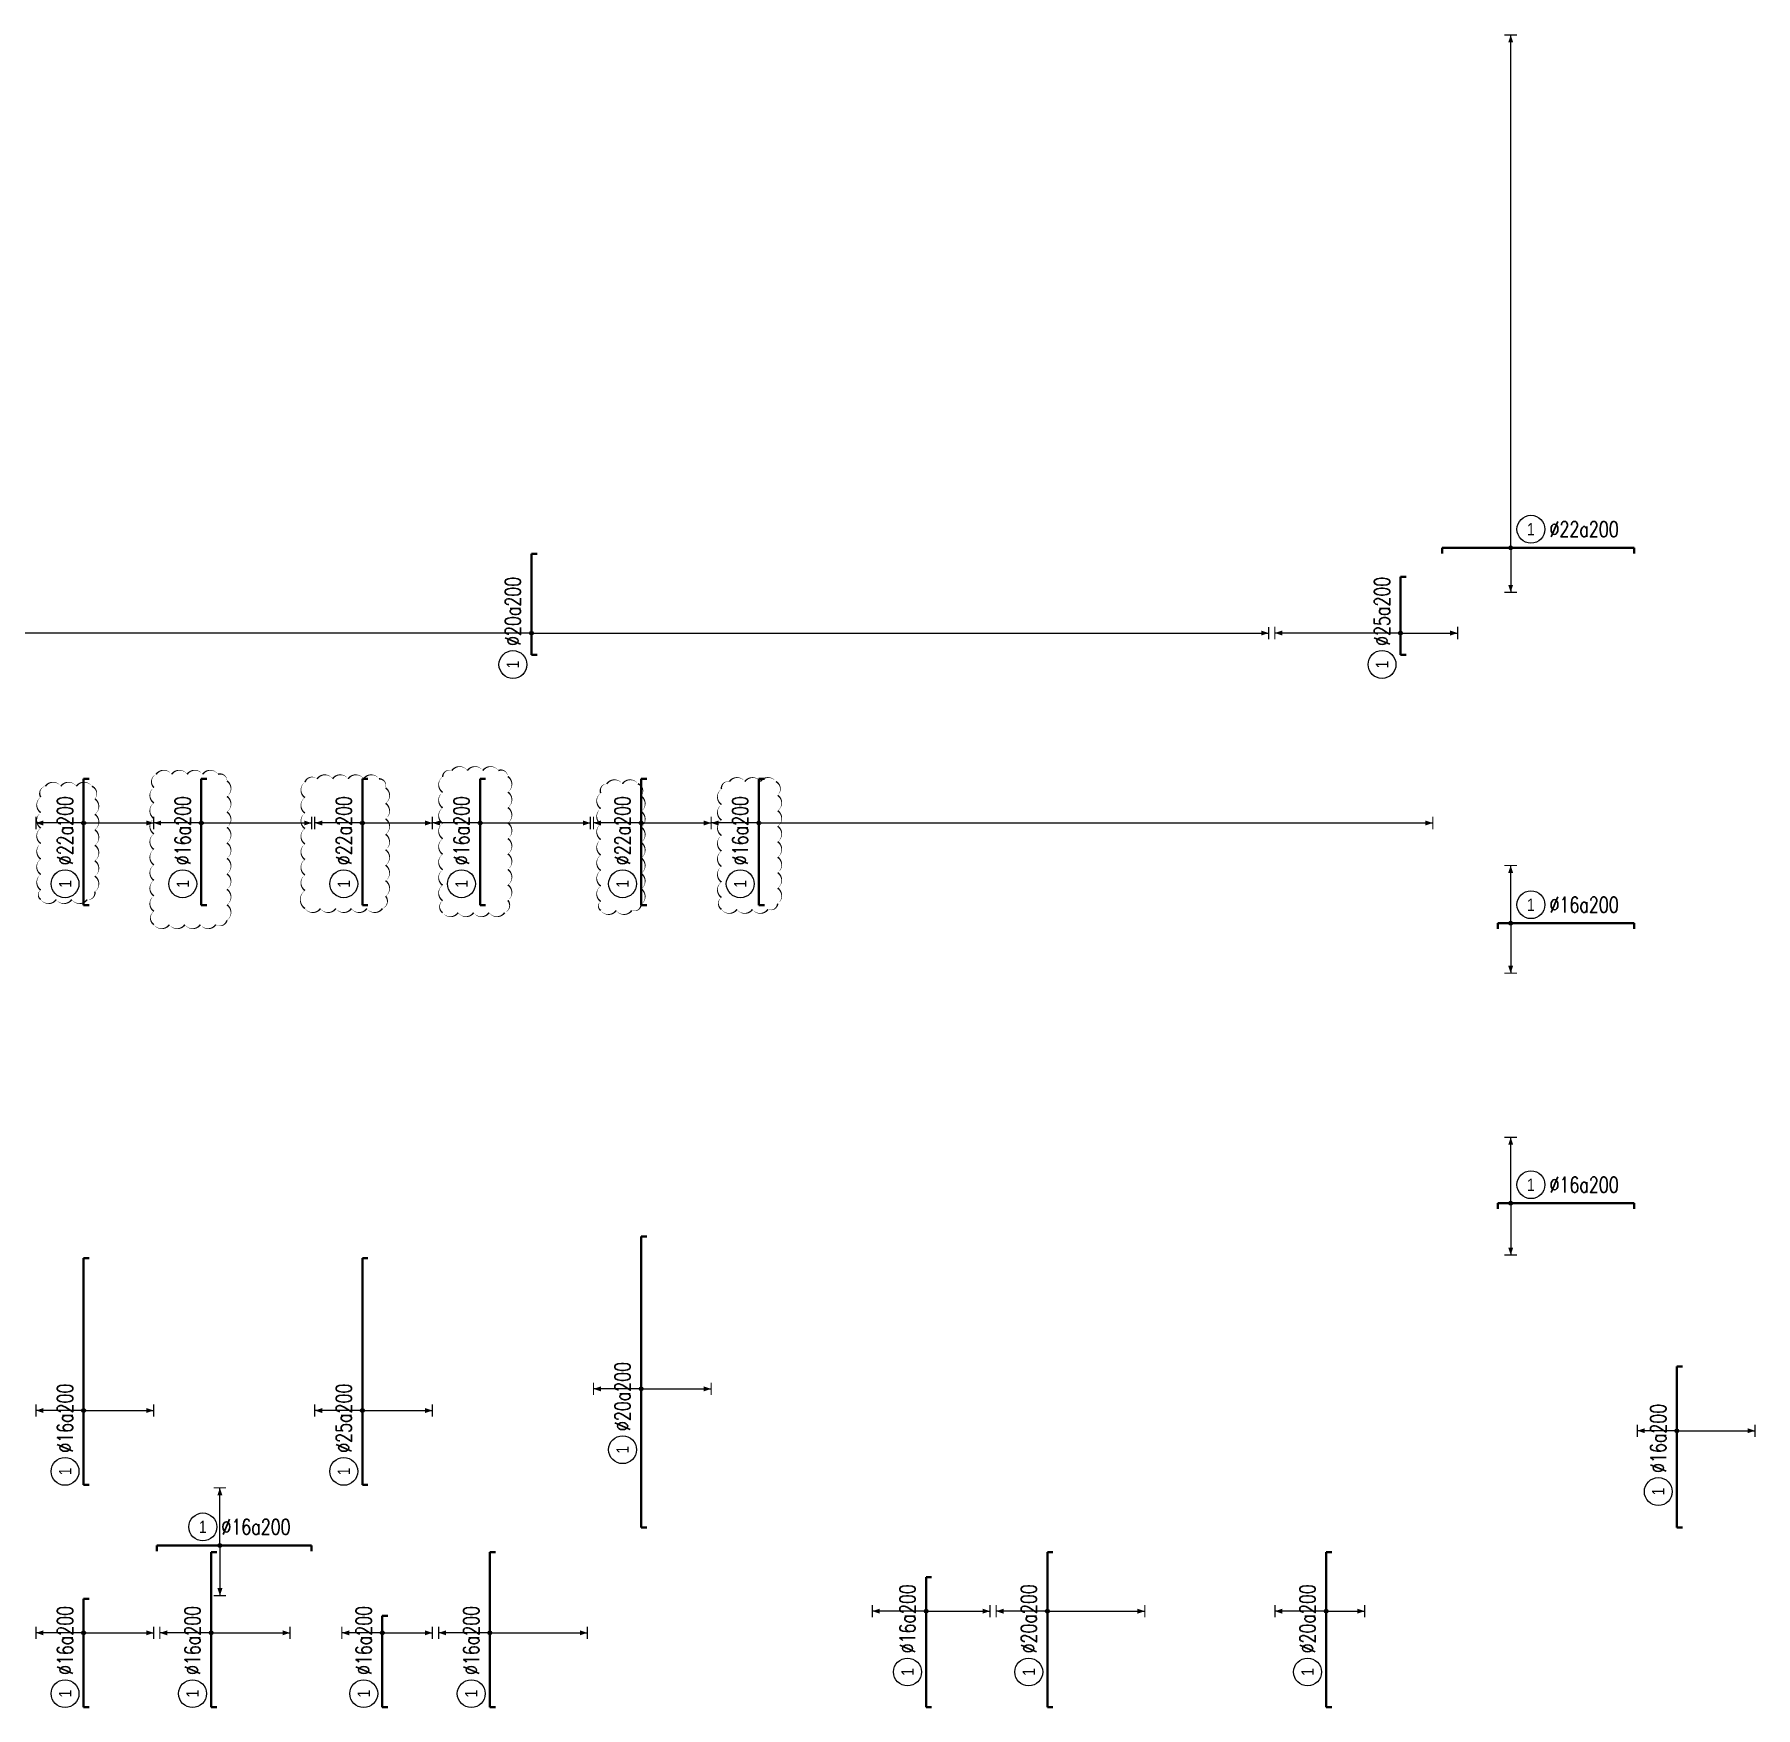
# Model space of a CAD drawing. Header units: millimetres. Extents: x -259680 to 953914, y -429648 to 90611.
# Drawn here: x 711587 to 767157, y -268880 to -214843 of the extents above; entities that cross this region are included whole.
import ezdxf
from ezdxf.enums import TextEntityAlignment as Align

# ---------------------------------------------------------------- set-up
doc = ezdxf.new("R2010")
doc.units = ezdxf.units.MM
doc.layers.get('0').update_dxf_attribs({"lineweight": 20})
for name, color, linetype, lineweight in [('NDC_S_DIM', 1, 'Continuous', 15), ('NDC_S_REBAR', 4, 'Continuous', 35), ('NDC_S_VN TEXT', 7, 'Continuous', 20)]:
    doc.layers.add(name, color=color, linetype=linetype, lineweight=lineweight)
doc.layers.add('NDC_S_REVISION_210426P', color=240, linetype='Continuous', lineweight=20, plot=False)
doc.styles.add('ARIAL', font='arial.ttf', dxfattribs={"width": 0.8})
doc.styles.add('NDC_EN TXT', font='romans.shx', dxfattribs={"width": 0.8})

# ---------------------------------------------------------------- blocks, each defined once
blk = doc.blocks.new('*U477')
h = blk.add_hatch(color=6)
edge = h.paths.add_edge_path()
edge.add_arc((-2.99, 0), 0.3, 0, 360)
at = {"layer": 'NDC_S_DIM', "color": 8}
for q in [(-2.99, 9.31), (-2.99, -8.09)]:
    blk.add_line((-2.99, 0), q, dxfattribs=at)
for points in [[(-3.99, 9.31, 0.2, 0.2, 0), (-1.99, 9.31, 0, 0, 0)], [(-3.99, -8.09, 0.2, 0.2, 0), (-1.99, -8.09, 0, 0, 0)]]:
    blk.add_lwpolyline(points, format="xyseb", dxfattribs=at)
at = {"layer": 'NDC_S_DIM'}
blk.add_circle((-5.75, 3), 2.25, dxfattribs=at)
at = {"layer": 'NDC_S_DIM', "color": 6}
blk.add_circle((-2.99, 0), 0.3, dxfattribs=at)
at = {"layer": 'NDC_S_DIM', "color": 8}
for points in [[(-3.39, 8.11), (-2.99, 9.31), (-2.59, 8.11)], [(-3.39, -6.89), (-2.99, -8.09), (-2.59, -6.89)]]:
    blk.add_solid(points, dxfattribs=at)
at = {"layer": 'NDC_S_REBAR'}
for p, q in [((0, 0), (-13.19, 0)), ((-13.19, 0), (-13.19, -0.9)), ((0, 0), (11.81, 0)), ((11.81, 0), (11.81, -0.9))]:
    blk.add_line(p, q, dxfattribs=at)
at = {"layer": 'NDC_S_VN TEXT', "style": 'ARIAL', "width": 0.8}
blk.add_attdef('KHT', text='', height=2, dxfattribs=at).set_placement((-5.75, 3), align=Align.MIDDLE_CENTER)
at = {"layer": 'NDC_S_VN TEXT', "color": 3, "style": 'NDC_EN TXT', "width": 0.75}
blk.add_attdef('DKT', (-2.75, 1.75), '', height=2.5, dxfattribs=at)
blk = doc.blocks.new('*U483')
h = blk.add_hatch(color=6)
edge = h.paths.add_edge_path()
edge.add_arc((-9.02, 0), 0.3, 0, 360)
at = {"layer": 'NDC_S_DIM', "color": 8}
for q in [(-9.02, 9.33), (-9.02, -8.06)]:
    blk.add_line((-9.02, 0), q, dxfattribs=at)
for points in [[(-10.02, 9.33, 0.2, 0.2, 0), (-8.02, 9.33, 0, 0, 0)], [(-10.02, -8.06, 0.2, 0.2, 0), (-8.02, -8.06, 0, 0, 0)]]:
    blk.add_lwpolyline(points, format="xyseb", dxfattribs=at)
at = {"layer": 'NDC_S_DIM'}
blk.add_circle((-5.75, 3), 2.25, dxfattribs=at)
at = {"layer": 'NDC_S_DIM', "color": 6}
blk.add_circle((-9.02, 0), 0.3, dxfattribs=at)
at = {"layer": 'NDC_S_DIM', "color": 8}
for points in [[(-9.42, 8.13), (-9.02, 9.33), (-8.62, 8.13)], [(-9.42, -6.86), (-9.02, -8.06), (-8.62, -6.86)]]:
    blk.add_solid(points, dxfattribs=at)
at = {"layer": 'NDC_S_REBAR'}
for p, q in [((0, 0), (-11.09, 0)), ((-11.09, 0), (-11.09, -0.9)), ((0, 0), (10.91, 0)), ((10.91, 0), (10.91, -0.9))]:
    blk.add_line(p, q, dxfattribs=at)
at = {"layer": 'NDC_S_VN TEXT', "style": 'ARIAL', "width": 0.8}
blk.add_attdef('KHT', text='', height=2, dxfattribs=at).set_placement((-5.75, 3), align=Align.MIDDLE_CENTER)
at = {"layer": 'NDC_S_VN TEXT', "color": 3, "style": 'NDC_EN TXT', "width": 0.75}
blk.add_attdef('DKT', (-2.75, 1.75), '', height=2.5, dxfattribs=at)
blk = doc.blocks.new('*U488')
h = blk.add_hatch(color=6)
edge = h.paths.add_edge_path()
edge.add_arc((-9.02, 0), 0.3, 0, 360)
at = {"layer": 'NDC_S_DIM', "color": 8}
for q in [(-9.02, 10.65), (-9.02, -8.35)]:
    blk.add_line((-9.02, 0), q, dxfattribs=at)
for points in [[(-10.02, 10.65, 0.2, 0.2, 0), (-8.02, 10.65, 0, 0, 0)], [(-10.02, -8.35, 0.2, 0.2, 0), (-8.02, -8.35, 0, 0, 0)]]:
    blk.add_lwpolyline(points, format="xyseb", dxfattribs=at)
at = {"layer": 'NDC_S_DIM'}
blk.add_circle((-5.75, 3), 2.25, dxfattribs=at)
at = {"layer": 'NDC_S_DIM', "color": 6}
blk.add_circle((-9.02, 0), 0.3, dxfattribs=at)
at = {"layer": 'NDC_S_DIM', "color": 8}
for points in [[(-9.42, 9.45), (-9.02, 10.65), (-8.62, 9.45)], [(-9.42, -7.15), (-9.02, -8.35), (-8.62, -7.15)]]:
    blk.add_solid(points, dxfattribs=at)
at = {"layer": 'NDC_S_REBAR'}
for p, q in [((0, 0), (-11.09, 0)), ((-11.09, 0), (-11.09, -0.9)), ((0, 0), (10.91, 0)), ((10.91, 0), (10.91, -0.9))]:
    blk.add_line(p, q, dxfattribs=at)
at = {"layer": 'NDC_S_VN TEXT', "style": 'ARIAL', "width": 0.8}
blk.add_attdef('KHT', text='', height=2, dxfattribs=at).set_placement((-5.75, 3), align=Align.MIDDLE_CENTER)
at = {"layer": 'NDC_S_VN TEXT', "color": 3, "style": 'NDC_EN TXT', "width": 0.75}
blk.add_attdef('DKT', (-2.75, 1.75), '', height=2.5, dxfattribs=at)
blk = doc.blocks.new('*U489')
h = blk.add_hatch(color=6)
edge = h.paths.add_edge_path()
edge.add_arc((-9.02, 0), 0.3, 0, 360)
at = {"layer": 'NDC_S_DIM', "color": 8}
for q in [(-9.02, 82.81), (-9.02, -7.18)]:
    blk.add_line((-9.02, 0), q, dxfattribs=at)
for points in [[(-10.02, 82.81, 0.2, 0.2, 0), (-8.02, 82.81, 0, 0, 0)], [(-10.02, -7.18, 0.2, 0.2, 0), (-8.02, -7.18, 0, 0, 0)]]:
    blk.add_lwpolyline(points, format="xyseb", dxfattribs=at)
at = {"layer": 'NDC_S_DIM'}
blk.add_circle((-5.75, 3), 2.25, dxfattribs=at)
at = {"layer": 'NDC_S_DIM', "color": 6}
blk.add_circle((-9.02, 0), 0.3, dxfattribs=at)
at = {"layer": 'NDC_S_DIM', "color": 8}
for points in [[(-9.42, 81.61), (-9.02, 82.81), (-8.62, 81.61)], [(-9.42, -5.98), (-9.02, -7.18), (-8.62, -5.98)]]:
    blk.add_solid(points, dxfattribs=at)
at = {"layer": 'NDC_S_REBAR'}
for p, q in [((0, 0), (-20.09, 0)), ((-20.09, 0), (-20.09, -0.9)), ((0, 0), (10.91, 0)), ((10.91, 0), (10.91, -0.9))]:
    blk.add_line(p, q, dxfattribs=at)
at = {"layer": 'NDC_S_VN TEXT', "style": 'ARIAL', "width": 0.8}
blk.add_attdef('KHT', text='', height=2, dxfattribs=at).set_placement((-5.75, 3), align=Align.MIDDLE_CENTER)
at = {"layer": 'NDC_S_VN TEXT', "color": 3, "style": 'NDC_EN TXT', "width": 0.75}
blk.add_attdef('DKT', (-2.75, 1.75), '', height=2.5, dxfattribs=at)
blk = doc.blocks.new('*U493')
h = blk.add_hatch(color=6)
edge = h.paths.add_edge_path()
edge.add_arc((4.07, 0), 0.3, 0, 360)
at = {"layer": 'NDC_S_DIM', "color": 8}
for q in [(4.07, 8.27), (4.07, -12.73)]:
    blk.add_line((4.07, 0), q, dxfattribs=at)
for points in [[(3.07, 8.27, 0.2, 0.2, 0), (5.07, 8.27, 0, 0, 0)], [(3.07, -12.73, 0.2, 0.2, 0), (5.07, -12.73, 0, 0, 0)]]:
    blk.add_lwpolyline(points, format="xyseb", dxfattribs=at)
at = {"layer": 'NDC_S_DIM'}
blk.add_circle((-5.75, 3), 2.25, dxfattribs=at)
at = {"layer": 'NDC_S_DIM', "color": 6}
blk.add_circle((4.07, 0), 0.3, dxfattribs=at)
at = {"layer": 'NDC_S_DIM', "color": 8}
for points in [[(3.67, 7.07), (4.07, 8.27), (4.47, 7.07)], [(3.67, -11.53), (4.07, -12.73), (4.47, -11.53)]]:
    blk.add_solid(points, dxfattribs=at)
at = {"layer": 'NDC_S_REBAR'}
for p, q in [((0, 0), (-7.91, 0)), ((-7.91, 0), (-7.91, -0.9)), ((0, 0), (17.09, 0)), ((17.09, 0), (17.09, -0.9))]:
    blk.add_line(p, q, dxfattribs=at)
at = {"layer": 'NDC_S_VN TEXT', "style": 'ARIAL', "width": 0.8}
blk.add_attdef('KHT', text='', height=2, dxfattribs=at).set_placement((-5.75, 3), align=Align.MIDDLE_CENTER)
at = {"layer": 'NDC_S_VN TEXT', "color": 3, "style": 'NDC_EN TXT', "width": 0.75}
blk.add_attdef('DKT', (-2.75, 1.75), '', height=2.5, dxfattribs=at)
blk = doc.blocks.new('*U494')
h = blk.add_hatch(color=6)
edge = h.paths.add_edge_path()
edge.add_arc((4.07, 0), 0.3, 0, 360)
at = {"layer": 'NDC_S_DIM', "color": 8}
for q in [(4.07, 8.27), (4.07, -15.73)]:
    blk.add_line((4.07, 0), q, dxfattribs=at)
for points in [[(3.07, 8.27, 0.2, 0.2, 0), (5.07, 8.27, 0, 0, 0)], [(3.07, -15.73, 0.2, 0.2, 0), (5.07, -15.73, 0, 0, 0)]]:
    blk.add_lwpolyline(points, format="xyseb", dxfattribs=at)
at = {"layer": 'NDC_S_DIM'}
blk.add_circle((-5.75, 3), 2.25, dxfattribs=at)
at = {"layer": 'NDC_S_DIM', "color": 6}
blk.add_circle((4.07, 0), 0.3, dxfattribs=at)
at = {"layer": 'NDC_S_DIM', "color": 8}
for points in [[(3.67, 7.07), (4.07, 8.27), (4.47, 7.07)], [(3.67, -14.53), (4.07, -15.73), (4.47, -14.53)]]:
    blk.add_solid(points, dxfattribs=at)
at = {"layer": 'NDC_S_REBAR'}
for p, q in [((0, 0), (-7.91, 0)), ((-7.91, 0), (-7.91, -0.9)), ((0, 0), (17.09, 0)), ((17.09, 0), (17.09, -0.9))]:
    blk.add_line(p, q, dxfattribs=at)
at = {"layer": 'NDC_S_VN TEXT', "style": 'ARIAL', "width": 0.8}
blk.add_attdef('KHT', text='', height=2, dxfattribs=at).set_placement((-5.75, 3), align=Align.MIDDLE_CENTER)
at = {"layer": 'NDC_S_VN TEXT', "color": 3, "style": 'NDC_EN TXT', "width": 0.75}
blk.add_attdef('DKT', (-2.75, 1.75), '', height=2.5, dxfattribs=at)
blk = doc.blocks.new('*U495')
h = blk.add_hatch(color=6)
edge = h.paths.add_edge_path()
edge.add_arc((4.07, 0), 0.3, 0, 360)
at = {"layer": 'NDC_S_DIM', "color": 8}
for q in [(4.07, 8.27), (4.07, -15.73)]:
    blk.add_line((4.07, 0), q, dxfattribs=at)
for points in [[(3.07, 8.27, 0.2, 0.2, 0), (5.07, 8.27, 0, 0, 0)], [(3.07, -15.73, 0.2, 0.2, 0), (5.07, -15.73, 0, 0, 0)]]:
    blk.add_lwpolyline(points, format="xyseb", dxfattribs=at)
at = {"layer": 'NDC_S_DIM'}
blk.add_circle((-5.75, 3), 2.25, dxfattribs=at)
at = {"layer": 'NDC_S_DIM', "color": 6}
blk.add_circle((4.07, 0), 0.3, dxfattribs=at)
at = {"layer": 'NDC_S_DIM', "color": 8}
for points in [[(3.67, 7.07), (4.07, 8.27), (4.47, 7.07)], [(3.67, -14.53), (4.07, -15.73), (4.47, -14.53)]]:
    blk.add_solid(points, dxfattribs=at)
at = {"layer": 'NDC_S_REBAR'}
for p, q in [((0, 0), (-11.41, 0)), ((-11.41, 0), (-11.41, -0.9)), ((0, 0), (13.59, 0)), ((13.59, 0), (13.59, -0.9))]:
    blk.add_line(p, q, dxfattribs=at)
at = {"layer": 'NDC_S_VN TEXT', "style": 'ARIAL', "width": 0.8}
blk.add_attdef('KHT', text='', height=2, dxfattribs=at).set_placement((-5.75, 3), align=Align.MIDDLE_CENTER)
at = {"layer": 'NDC_S_VN TEXT', "color": 3, "style": 'NDC_EN TXT', "width": 0.75}
blk.add_attdef('DKT', (-2.75, 1.75), '', height=2.5, dxfattribs=at)
blk = doc.blocks.new('*U497')
h = blk.add_hatch(color=6)
edge = h.paths.add_edge_path()
edge.add_arc((4.07, 0), 0.3, 0, 360)
at = {"layer": 'NDC_S_DIM', "color": 8}
for q in [(4.07, 8.27), (4.07, -6.23)]:
    blk.add_line((4.07, 0), q, dxfattribs=at)
for points in [[(3.07, 8.27, 0.2, 0.2, 0), (5.07, 8.27, 0, 0, 0)], [(3.07, -6.23, 0.2, 0.2, 0), (5.07, -6.23, 0, 0, 0)]]:
    blk.add_lwpolyline(points, format="xyseb", dxfattribs=at)
at = {"layer": 'NDC_S_DIM'}
blk.add_circle((-5.75, 3), 2.25, dxfattribs=at)
at = {"layer": 'NDC_S_DIM', "color": 6}
blk.add_circle((4.07, 0), 0.3, dxfattribs=at)
at = {"layer": 'NDC_S_DIM', "color": 8}
for points in [[(3.67, 7.07), (4.07, 8.27), (4.47, 7.07)], [(3.67, -5.03), (4.07, -6.23), (4.47, -5.03)]]:
    blk.add_solid(points, dxfattribs=at)
at = {"layer": 'NDC_S_REBAR'}
for p, q in [((0, 0), (-11.41, 0)), ((-11.41, 0), (-11.41, -0.9)), ((0, 0), (13.59, 0)), ((13.59, 0), (13.59, -0.9))]:
    blk.add_line(p, q, dxfattribs=at)
at = {"layer": 'NDC_S_VN TEXT', "style": 'ARIAL', "width": 0.8}
blk.add_attdef('KHT', text='', height=2, dxfattribs=at).set_placement((-5.75, 3), align=Align.MIDDLE_CENTER)
at = {"layer": 'NDC_S_VN TEXT', "color": 3, "style": 'NDC_EN TXT', "width": 0.75}
blk.add_attdef('DKT', (-2.75, 1.75), '', height=2.5, dxfattribs=at)
blk = doc.blocks.new('*U501')
h = blk.add_hatch(color=6)
edge = h.paths.add_edge_path()
edge.add_arc((4.07, 0), 0.3, 0, 360)
at = {"layer": 'NDC_S_DIM', "color": 8}
for q in [(4.07, 7.69), (4.07, -11.31)]:
    blk.add_line((4.07, 0), q, dxfattribs=at)
for points in [[(3.07, 7.69, 0.2, 0.2, 0), (5.07, 7.69, 0, 0, 0)], [(3.07, -11.31, 0.2, 0.2, 0), (5.07, -11.31, 0, 0, 0)]]:
    blk.add_lwpolyline(points, format="xyseb", dxfattribs=at)
at = {"layer": 'NDC_S_DIM'}
blk.add_circle((-5.75, 3), 2.25, dxfattribs=at)
at = {"layer": 'NDC_S_DIM', "color": 6}
blk.add_circle((4.07, 0), 0.3, dxfattribs=at)
at = {"layer": 'NDC_S_DIM', "color": 8}
for points in [[(3.67, 6.49), (4.07, 7.69), (4.47, 6.49)], [(3.67, -10.11), (4.07, -11.31), (4.47, -10.11)]]:
    blk.add_solid(points, dxfattribs=at)
at = {"layer": 'NDC_S_REBAR'}
for p, q in [((0, 0), (-7.91, 0)), ((-7.91, 0), (-7.91, -0.9)), ((0, 0), (28.69, 0)), ((28.69, 0), (28.69, -0.9))]:
    blk.add_line(p, q, dxfattribs=at)
at = {"layer": 'NDC_S_VN TEXT', "style": 'ARIAL', "width": 0.8}
blk.add_attdef('KHT', text='', height=2, dxfattribs=at).set_placement((-5.75, 3), align=Align.MIDDLE_CENTER)
at = {"layer": 'NDC_S_VN TEXT', "color": 3, "style": 'NDC_EN TXT', "width": 0.75}
blk.add_attdef('DKT', (-2.75, 1.75), '', height=2.5, dxfattribs=at)
blk = doc.blocks.new('*U496')
h = blk.add_hatch(color=6)
edge = h.paths.add_edge_path()
edge.add_arc((4.07, 0), 0.3, 0, 360)
at = {"layer": 'NDC_S_DIM', "color": 8}
for q in [(4.07, 7.69), (4.07, -11.31)]:
    blk.add_line((4.07, 0), q, dxfattribs=at)
for points in [[(3.07, 7.69, 0.2, 0.2, 0), (5.07, 7.69, 0, 0, 0)], [(3.07, -11.31, 0.2, 0.2, 0), (5.07, -11.31, 0, 0, 0)]]:
    blk.add_lwpolyline(points, format="xyseb", dxfattribs=at)
at = {"layer": 'NDC_S_DIM'}
blk.add_circle((-5.75, 3), 2.25, dxfattribs=at)
at = {"layer": 'NDC_S_DIM', "color": 6}
blk.add_circle((4.07, 0), 0.3, dxfattribs=at)
at = {"layer": 'NDC_S_DIM', "color": 8}
for points in [[(3.67, 6.49), (4.07, 7.69), (4.47, 6.49)], [(3.67, -10.11), (4.07, -11.31), (4.47, -10.11)]]:
    blk.add_solid(points, dxfattribs=at)
at = {"layer": 'NDC_S_REBAR'}
for p, q in [((0, 0), (-7.91, 0)), ((-7.91, 0), (-7.91, -0.9)), ((0, 0), (9.59, 0)), ((9.59, 0), (9.59, -0.9))]:
    blk.add_line(p, q, dxfattribs=at)
at = {"layer": 'NDC_S_VN TEXT', "style": 'ARIAL', "width": 0.8}
blk.add_attdef('KHT', text='', height=2, dxfattribs=at).set_placement((-5.75, 3), align=Align.MIDDLE_CENTER)
at = {"layer": 'NDC_S_VN TEXT', "color": 3, "style": 'NDC_EN TXT', "width": 0.75}
blk.add_attdef('DKT', (-2.75, 1.75), '', height=2.5, dxfattribs=at)
blk = doc.blocks.new('*U502')
h = blk.add_hatch(color=6)
edge = h.paths.add_edge_path()
edge.add_arc((4.07, 0), 0.3, 0, 360)
at = {"layer": 'NDC_S_DIM', "color": 8}
for q in [(4.07, 6.54), (4.07, -8.09)]:
    blk.add_line((4.07, 0), q, dxfattribs=at)
for points in [[(3.07, 6.54, 0.2, 0.2, 0), (5.07, 6.54, 0, 0, 0)], [(3.07, -8.09, 0.2, 0.2, 0), (5.07, -8.09, 0, 0, 0)]]:
    blk.add_lwpolyline(points, format="xyseb", dxfattribs=at)
at = {"layer": 'NDC_S_DIM'}
blk.add_circle((-5.75, 3), 2.25, dxfattribs=at)
at = {"layer": 'NDC_S_DIM', "color": 6}
blk.add_circle((4.07, 0), 0.3, dxfattribs=at)
at = {"layer": 'NDC_S_DIM', "color": 8}
for points in [[(3.67, 5.34), (4.07, 6.54), (4.47, 5.34)], [(3.67, -6.89), (4.07, -8.09), (4.47, -6.89)]]:
    blk.add_solid(points, dxfattribs=at)
at = {"layer": 'NDC_S_REBAR'}
for p, q in [((0, 0), (-7.91, 0)), ((-7.91, 0), (-7.91, -0.9)), ((0, 0), (6.84, 0)), ((6.84, 0), (6.84, -0.9))]:
    blk.add_line(p, q, dxfattribs=at)
at = {"layer": 'NDC_S_VN TEXT', "style": 'ARIAL', "width": 0.8}
blk.add_attdef('KHT', text='', height=2, dxfattribs=at).set_placement((-5.75, 3), align=Align.MIDDLE_CENTER)
at = {"layer": 'NDC_S_VN TEXT', "color": 3, "style": 'NDC_EN TXT', "width": 0.75}
blk.add_attdef('DKT', (-2.75, 1.75), '', height=2.5, dxfattribs=at)
blk = doc.blocks.new('*U503')
h = blk.add_hatch(color=6)
edge = h.paths.add_edge_path()
edge.add_arc((4.07, 0), 0.3, 0, 360)
at = {"layer": 'NDC_S_DIM', "color": 8}
for q in [(4.07, 7.69), (4.07, -11.31)]:
    blk.add_line((4.07, 0), q, dxfattribs=at)
for points in [[(3.07, 7.69, 0.2, 0.2, 0), (5.07, 7.69, 0, 0, 0)], [(3.07, -11.31, 0.2, 0.2, 0), (5.07, -11.31, 0, 0, 0)]]:
    blk.add_lwpolyline(points, format="xyseb", dxfattribs=at)
at = {"layer": 'NDC_S_DIM'}
blk.add_circle((-5.75, 3), 2.25, dxfattribs=at)
at = {"layer": 'NDC_S_DIM', "color": 6}
blk.add_circle((4.07, 0), 0.3, dxfattribs=at)
at = {"layer": 'NDC_S_DIM', "color": 8}
for points in [[(3.67, 6.49), (4.07, 7.69), (4.47, 6.49)], [(3.67, -10.11), (4.07, -11.31), (4.47, -10.11)]]:
    blk.add_solid(points, dxfattribs=at)
at = {"layer": 'NDC_S_REBAR'}
for p, q in [((0, 0), (-18.31, 0)), ((-18.31, 0), (-18.31, -0.9)), ((0, 0), (28.69, 0)), ((28.69, 0), (28.69, -0.9))]:
    blk.add_line(p, q, dxfattribs=at)
at = {"layer": 'NDC_S_VN TEXT', "style": 'ARIAL', "width": 0.8}
blk.add_attdef('KHT', text='', height=2, dxfattribs=at).set_placement((-5.75, 3), align=Align.MIDDLE_CENTER)
at = {"layer": 'NDC_S_VN TEXT', "color": 3, "style": 'NDC_EN TXT', "width": 0.75}
blk.add_attdef('DKT', (-2.75, 1.75), '', height=2.5, dxfattribs=at)
blk = doc.blocks.new('*U504')
h = blk.add_hatch(color=6)
edge = h.paths.add_edge_path()
edge.add_arc((4.07, 0), 0.3, 0, 360)
at = {"layer": 'NDC_S_DIM', "color": 8}
for q in [(4.07, 8.69), (4.07, -10.31)]:
    blk.add_line((4.07, 0), q, dxfattribs=at)
for points in [[(3.07, 8.69, 0.2, 0.2, 0), (5.07, 8.69, 0, 0, 0)], [(3.07, -10.31, 0.2, 0.2, 0), (5.07, -10.31, 0, 0, 0)]]:
    blk.add_lwpolyline(points, format="xyseb", dxfattribs=at)
at = {"layer": 'NDC_S_DIM'}
blk.add_circle((-5.75, 3), 2.25, dxfattribs=at)
at = {"layer": 'NDC_S_DIM', "color": 6}
blk.add_circle((4.07, 0), 0.3, dxfattribs=at)
at = {"layer": 'NDC_S_DIM', "color": 8}
for points in [[(3.67, 7.49), (4.07, 8.69), (4.47, 7.49)], [(3.67, -9.11), (4.07, -10.31), (4.47, -9.11)]]:
    blk.add_solid(points, dxfattribs=at)
at = {"layer": 'NDC_S_REBAR'}
for p, q in [((0, 0), (-11.41, 0)), ((-11.41, 0), (-11.41, -0.9)), ((0, 0), (9.59, 0)), ((9.59, 0), (9.59, -0.9))]:
    blk.add_line(p, q, dxfattribs=at)
at = {"layer": 'NDC_S_VN TEXT', "style": 'ARIAL', "width": 0.8}
blk.add_attdef('KHT', text='', height=2, dxfattribs=at).set_placement((-5.75, 3), align=Align.MIDDLE_CENTER)
at = {"layer": 'NDC_S_VN TEXT', "color": 3, "style": 'NDC_EN TXT', "width": 0.75}
blk.add_attdef('DKT', (-2.75, 1.75), '', height=2.5, dxfattribs=at)
blk = doc.blocks.new('*U505')
h = blk.add_hatch(color=6)
edge = h.paths.add_edge_path()
edge.add_arc((4.07, 0), 0.3, 0, 360)
at = {"layer": 'NDC_S_DIM', "color": 8}
for q in [(4.07, 6.39), (4.07, -12.61)]:
    blk.add_line((4.07, 0), q, dxfattribs=at)
for points in [[(3.07, 6.39, 0.2, 0.2, 0), (5.07, 6.39, 0, 0, 0)], [(3.07, -12.61, 0.2, 0.2, 0), (5.07, -12.61, 0, 0, 0)]]:
    blk.add_lwpolyline(points, format="xyseb", dxfattribs=at)
at = {"layer": 'NDC_S_DIM'}
blk.add_circle((-5.75, 3), 2.25, dxfattribs=at)
at = {"layer": 'NDC_S_DIM', "color": 6}
blk.add_circle((4.07, 0), 0.3, dxfattribs=at)
at = {"layer": 'NDC_S_DIM', "color": 8}
for points in [[(3.67, 5.19), (4.07, 6.39), (4.47, 5.19)], [(3.67, -11.41), (4.07, -12.61), (4.47, -11.41)]]:
    blk.add_solid(points, dxfattribs=at)
at = {"layer": 'NDC_S_REBAR'}
for p, q in [((0, 0), (-11.55, 0)), ((-11.55, 0), (-11.55, -0.9)), ((0, 0), (14.45, 0)), ((14.45, 0), (14.45, -0.9))]:
    blk.add_line(p, q, dxfattribs=at)
at = {"layer": 'NDC_S_VN TEXT', "style": 'ARIAL', "width": 0.8}
blk.add_attdef('KHT', text='', height=2, dxfattribs=at).set_placement((-5.75, 3), align=Align.MIDDLE_CENTER)
at = {"layer": 'NDC_S_VN TEXT', "color": 3, "style": 'NDC_EN TXT', "width": 0.75}
blk.add_attdef('DKT', (-2.75, 1.75), '', height=2.5, dxfattribs=at)
blk = doc.blocks.new('*U506')
h = blk.add_hatch(color=6)
edge = h.paths.add_edge_path()
edge.add_arc((-0.67, 0), 0.3, 0, 360)
at = {"layer": 'NDC_S_DIM', "color": 8}
for q in [(-0.67, 132.49), (-0.67, -119.01)]:
    blk.add_line((-0.67, 0), q, dxfattribs=at)
for points in [[(-1.67, 132.49, 0.2, 0.2, 0), (0.33, 132.49, 0, 0, 0)], [(-1.67, -119.01, 0.2, 0.2, 0), (0.33, -119.01, 0, 0, 0)]]:
    blk.add_lwpolyline(points, format="xyseb", dxfattribs=at)
at = {"layer": 'NDC_S_DIM'}
blk.add_circle((-5.75, 3), 2.25, dxfattribs=at)
at = {"layer": 'NDC_S_DIM', "color": 6}
blk.add_circle((-0.67, 0), 0.3, dxfattribs=at)
at = {"layer": 'NDC_S_DIM', "color": 8}
for points in [[(-1.07, 131.29), (-0.67, 132.49), (-0.27, 131.29)], [(-1.07, -117.81), (-0.67, -119.01), (-0.27, -117.81)]]:
    blk.add_solid(points, dxfattribs=at)
at = {"layer": 'NDC_S_REBAR'}
for p, q in [((0, 0), (-4.21, 0)), ((-4.21, 0), (-4.21, -0.9)), ((0, 0), (12.15, 0)), ((12.15, 0), (12.15, -0.9))]:
    blk.add_line(p, q, dxfattribs=at)
at = {"layer": 'NDC_S_VN TEXT', "style": 'ARIAL', "width": 0.8}
blk.add_attdef('KHT', text='', height=2, dxfattribs=at).set_placement((-5.75, 3), align=Align.MIDDLE_CENTER)
at = {"layer": 'NDC_S_VN TEXT', "color": 3, "style": 'NDC_EN TXT', "width": 0.75}
blk.add_attdef('DKT', (-2.75, 1.75), '', height=2.5, dxfattribs=at)
blk = doc.blocks.new('*U507')
h = blk.add_hatch(color=6)
edge = h.paths.add_edge_path()
edge.add_arc((-0.67, 0), 0.3, 0, 360)
at = {"layer": 'NDC_S_DIM', "color": 8}
for q in [(-0.67, 20.3), (-0.67, -9.2)]:
    blk.add_line((-0.67, 0), q, dxfattribs=at)
for points in [[(-1.67, 20.3, 0.2, 0.2, 0), (0.33, 20.3, 0, 0, 0)], [(-1.67, -9.2, 0.2, 0.2, 0), (0.33, -9.2, 0, 0, 0)]]:
    blk.add_lwpolyline(points, format="xyseb", dxfattribs=at)
at = {"layer": 'NDC_S_DIM'}
blk.add_circle((-5.75, 3), 2.25, dxfattribs=at)
at = {"layer": 'NDC_S_DIM', "color": 6}
blk.add_circle((-0.67, 0), 0.3, dxfattribs=at)
at = {"layer": 'NDC_S_DIM', "color": 8}
for points in [[(-1.07, 19.1), (-0.67, 20.3), (-0.27, 19.1)], [(-1.07, -8), (-0.67, -9.2), (-0.27, -8)]]:
    blk.add_solid(points, dxfattribs=at)
at = {"layer": 'NDC_S_REBAR'}
for p, q in [((0, 0), (-4.21, 0)), ((-4.21, 0), (-4.21, -0.9)), ((0, 0), (8.4, 0)), ((8.4, 0), (8.4, -0.9))]:
    blk.add_line(p, q, dxfattribs=at)
at = {"layer": 'NDC_S_VN TEXT', "style": 'ARIAL', "width": 0.8}
blk.add_attdef('KHT', text='', height=2, dxfattribs=at).set_placement((-5.75, 3), align=Align.MIDDLE_CENTER)
at = {"layer": 'NDC_S_VN TEXT', "color": 3, "style": 'NDC_EN TXT', "width": 0.75}
blk.add_attdef('DKT', (-2.75, 1.75), '', height=2.5, dxfattribs=at)
blk = doc.blocks.new('*U570')
h = blk.add_hatch(color=6)
edge = h.paths.add_edge_path()
edge.add_arc((4.07, 0), 0.3, 0, 360)
at = {"layer": 'NDC_S_DIM', "color": 8}
for q in [(4.07, 7.69), (4.07, -11.31)]:
    blk.add_line((4.07, 0), q, dxfattribs=at)
for points in [[(3.07, 7.69, 0.2, 0.2, 0), (5.07, 7.69, 0, 0, 0)], [(3.07, -11.31, 0.2, 0.2, 0), (5.07, -11.31, 0, 0, 0)]]:
    blk.add_lwpolyline(points, format="xyseb", dxfattribs=at)
at = {"layer": 'NDC_S_DIM'}
blk.add_circle((-5.75, 3), 2.25, dxfattribs=at)
at = {"layer": 'NDC_S_DIM', "color": 6}
blk.add_circle((4.07, 0), 0.3, dxfattribs=at)
at = {"layer": 'NDC_S_DIM', "color": 8}
for points in [[(3.67, 6.49), (4.07, 7.69), (4.47, 6.49)], [(3.67, -10.11), (4.07, -11.31), (4.47, -10.11)]]:
    blk.add_solid(points, dxfattribs=at)
at = {"layer": 'NDC_S_REBAR'}
for p, q in [((0, 0), (-9.19, 0)), ((-9.19, 0), (-9.19, -0.9)), ((0, 0), (11.2, 0)), ((11.2, 0), (11.2, -0.9))]:
    blk.add_line(p, q, dxfattribs=at)
at = {"layer": 'NDC_S_VN TEXT', "style": 'ARIAL', "width": 0.8}
blk.add_attdef('KHT', text='', height=2, dxfattribs=at).set_placement((-5.75, 3), align=Align.MIDDLE_CENTER)
at = {"layer": 'NDC_S_VN TEXT', "color": 3, "style": 'NDC_EN TXT', "width": 0.75}
blk.add_attdef('DKT', (-2.75, 1.75), '', height=2.5, dxfattribs=at)
blk = doc.blocks.new('*U571')
h = blk.add_hatch(color=6)
edge = h.paths.add_edge_path()
edge.add_arc((4.07, 0), 0.3, 0, 360)
at = {"layer": 'NDC_S_DIM', "color": 8}
for q in [(4.07, 7.69), (4.07, -17.81)]:
    blk.add_line((4.07, 0), q, dxfattribs=at)
for points in [[(3.07, 7.69, 0.2, 0.2, 0), (5.07, 7.69, 0, 0, 0)], [(3.07, -17.81, 0.2, 0.2, 0), (5.07, -17.81, 0, 0, 0)]]:
    blk.add_lwpolyline(points, format="xyseb", dxfattribs=at)
at = {"layer": 'NDC_S_DIM'}
blk.add_circle((-5.75, 3), 2.25, dxfattribs=at)
at = {"layer": 'NDC_S_DIM', "color": 6}
blk.add_circle((4.07, 0), 0.3, dxfattribs=at)
at = {"layer": 'NDC_S_DIM', "color": 8}
for points in [[(3.67, 6.49), (4.07, 7.69), (4.47, 6.49)], [(3.67, -16.61), (4.07, -17.81), (4.47, -16.61)]]:
    blk.add_solid(points, dxfattribs=at)
at = {"layer": 'NDC_S_REBAR'}
for p, q in [((0, 0), (-9.19, 0)), ((-9.19, 0), (-9.19, -0.9)), ((0, 0), (11.2, 0)), ((11.2, 0), (11.2, -0.9))]:
    blk.add_line(p, q, dxfattribs=at)
at = {"layer": 'NDC_S_VN TEXT', "style": 'ARIAL', "width": 0.8}
blk.add_attdef('KHT', text='', height=2, dxfattribs=at).set_placement((-5.75, 3), align=Align.MIDDLE_CENTER)
at = {"layer": 'NDC_S_VN TEXT', "color": 3, "style": 'NDC_EN TXT', "width": 0.75}
blk.add_attdef('DKT', (-2.75, 1.75), '', height=2.5, dxfattribs=at)
blk = doc.blocks.new('*U572')
h = blk.add_hatch(color=6)
edge = h.paths.add_edge_path()
edge.add_arc((4.07, 0), 0.3, 0, 360)
at = {"layer": 'NDC_S_DIM', "color": 8}
for q in [(4.07, 7.69), (4.07, -108.81)]:
    blk.add_line((4.07, 0), q, dxfattribs=at)
for points in [[(3.07, 7.69, 0.2, 0.2, 0), (5.07, 7.69, 0, 0, 0)], [(3.07, -108.81, 0.2, 0.2, 0), (5.07, -108.81, 0, 0, 0)]]:
    blk.add_lwpolyline(points, format="xyseb", dxfattribs=at)
at = {"layer": 'NDC_S_DIM'}
blk.add_circle((-5.75, 3), 2.25, dxfattribs=at)
at = {"layer": 'NDC_S_DIM', "color": 6}
blk.add_circle((4.07, 0), 0.3, dxfattribs=at)
at = {"layer": 'NDC_S_DIM', "color": 8}
for points in [[(3.67, 6.49), (4.07, 7.69), (4.47, 6.49)], [(3.67, -107.61), (4.07, -108.81), (4.47, -107.61)]]:
    blk.add_solid(points, dxfattribs=at)
at = {"layer": 'NDC_S_REBAR'}
for p, q in [((0, 0), (-9.19, 0)), ((-9.19, 0), (-9.19, -0.9)), ((0, 0), (11.2, 0)), ((11.2, 0), (11.2, -0.9))]:
    blk.add_line(p, q, dxfattribs=at)
at = {"layer": 'NDC_S_VN TEXT', "style": 'ARIAL', "width": 0.8}
blk.add_attdef('KHT', text='', height=2, dxfattribs=at).set_placement((-5.75, 3), align=Align.MIDDLE_CENTER)
at = {"layer": 'NDC_S_VN TEXT', "color": 3, "style": 'NDC_EN TXT', "width": 0.75}
blk.add_attdef('DKT', (-2.75, 1.75), '', height=2.5, dxfattribs=at)

msp = doc.modelspace()

# ---------------------------------------------------------------- linework, layer by layer
at = {"layer": 'NDC_S_REVISION_210426P'}
for points in [[(715443.9, -243593.8, 0, 50, 0.5205671), (715943.9, -243593.8, 0, 50, 0.5205671), (716443.9, -243593.8, 0, 50, 0.5205671), (716943.9, -243593.8, 0, 50, 0.5205671), (717443.9, -243593.8, 0, 50, 0.5205671), (717802.9, -243452.8, 0, 50, 0.5205671), (717802.9, -242952.8, 0, 50, 0.5205671), (717802.9, -242452.8, 0, 50, 0.5205671), (717802.9, -241952.8, 0, 50, 0.5205671), (717802.9, -241452.8, 0, 50, 0.5205671), (717802.9, -240952.8, 0, 50, 0.5205671), (717802.9, -240452.8, 0, 50, 0.5205671), (717802.9, -239952.8, 0, 50, 0.5205671), (717802.9, -239452.8, 0, 50, 0.5205671), (717802.9, -238952.8, 0, 50, 0.5205671), (717517.6, -238738.1, 0, 50, 0.5205671), (717017.6, -238738.1, 0, 50, 0.5205671), (716517.6, -238738.1, 0, 50, 0.5205671), (716017.6, -238738.1, 0, 50, 0.5205671), (715517.6, -238738.1, 0, 50, 0.5205671), (715443.9, -239164.4, 0, 50, 0.5205671), (715443.9, -239664.4, 0, 50, 0.5205671), (715443.9, -240164.4, 0, 50, 0.5205671), (715443.9, -240664.4, 0, 50, 0.5205671), (715443.9, -241164.4, 0, 50, 0.5205671), (715443.9, -241664.4, 0, 50, 0.5205671), (715443.9, -242164.4, 0, 50, 0.5205671), (715443.9, -242664.4, 0, 50, 0.5205671), (715443.9, -243164.4, 0, 50, 0.5205671)], [(720321.7, -243072.9, 0, 50, 0.5205671), (720821.7, -243072.9, 0, 50, 0.5205671), (721321.7, -243072.9, 0, 50, 0.5205671), (721821.7, -243072.9, 0, 50, 0.5205671), (722321.7, -243072.9, 0, 50, 0.5205671), (722821.7, -243072.9, 0, 50, 0.5205671), (722924.1, -242675.3, 0, 50, 0.5205671), (722924.1, -242175.3, 0, 50, 0.5205671), (722924.1, -241675.3, 0, 50, 0.5205671), (722924.1, -241175.3, 0, 50, 0.5205671), (722924.1, -240675.3, 0, 50, 0.5205671), (722924.1, -240175.3, 0, 50, 0.5205671), (722924.1, -239675.3, 0, 50, 0.5205671), (722924.1, -239175.3, 0, 50, 0.5205671), (722714.8, -238884.6, 0, 50, 0.5205671), (722214.8, -238884.6, 0, 50, 0.5205671), (721714.8, -238884.6, 0, 50, 0.5205671), (721214.8, -238884.6, 0, 50, 0.5205671), (720714.8, -238884.6, 0, 50, 0.5205671), (720321.7, -238991.5, 0, 50, 0.5205671), (720321.7, -239491.5, 0, 50, 0.5205671), (720321.7, -239991.5, 0, 50, 0.5205671), (720321.7, -240491.5, 0, 50, 0.5205671), (720321.7, -240991.5, 0, 50, 0.5205671), (720321.7, -241491.5, 0, 50, 0.5205671), (720321.7, -241991.5, 0, 50, 0.5205671), (720321.7, -242491.5, 0, 50, 0.5205671)], [(724767.8, -243206.7, 0, 50, 0.5205671), (725267.8, -243206.7, 0, 50, 0.5205671), (725767.8, -243206.7, 0, 50, 0.5205671), (726267.8, -243206.7, 0, 50, 0.5205671), (726767.8, -243206.7, 0, 50, 0.5205671), (726872.7, -242811.6, 0, 50, 0.5205671), (726872.7, -242311.6, 0, 50, 0.5205671), (726872.7, -241811.6, 0, 50, 0.5205671), (726872.7, -241311.6, 0, 50, 0.5205671), (726872.7, -240811.6, 0, 50, 0.5205671), (726872.7, -240311.6, 0, 50, 0.5205671), (726872.7, -239811.6, 0, 50, 0.5205671), (726872.7, -239311.6, 0, 50, 0.5205671), (726872.7, -238811.6, 0, 50, 0.5205671), (726565.7, -238618.6, 0, 50, 0.5205671), (726065.7, -238618.6, 0, 50, 0.5205671), (725565.7, -238618.6, 0, 50, 0.5205671), (725065.7, -238618.6, 0, 50, 0.5205671), (724767.8, -238820.8, 0, 50, 0.5205671), (724767.8, -239320.8, 0, 50, 0.5205671), (724767.8, -239820.8, 0, 50, 0.5205671), (724767.8, -240320.8, 0, 50, 0.5205671), (724767.8, -240820.8, 0, 50, 0.5205671), (724767.8, -241320.8, 0, 50, 0.5205671), (724767.8, -241820.8, 0, 50, 0.5205671), (724767.8, -242320.8, 0, 50, 0.5205671), (724767.8, -242820.8, 0, 50, 0.5205671)], [(729871.5, -243136.2, 0, 50, 0.5205671), (730371.5, -243136.2, 0, 50, 0.5205671), (730871.5, -243136.2, 0, 50, 0.5205671), (731175.6, -242940.2, 0, 50, 0.5205671), (731175.6, -242440.2, 0, 50, 0.5205671), (731175.6, -241940.2, 0, 50, 0.5205671), (731175.6, -241440.2, 0, 50, 0.5205671), (731175.6, -240940.2, 0, 50, 0.5205671), (731175.6, -240440.2, 0, 50, 0.5205671), (731175.6, -239940.2, 0, 50, 0.5205671), (731175.6, -239440.2, 0, 50, 0.5205671), (731070.4, -239045.4, 0, 50, 0.5205671), (730570.4, -239045.4, 0, 50, 0.5205671), (730070.4, -239045.4, 0, 50, 0.5205671), (729871.5, -239346.5, 0, 50, 0.5205671), (729871.5, -239846.5, 0, 50, 0.5205671), (729871.5, -240346.5, 0, 50, 0.5205671), (729871.5, -240846.5, 0, 50, 0.5205671), (729871.5, -241346.5, 0, 50, 0.5205671), (729871.5, -241846.5, 0, 50, 0.5205671), (729871.5, -242346.5, 0, 50, 0.5205671), (729871.5, -242846.5, 0, 50, 0.5205671)], [(733769.6, -243100.5, 0, 50, 0.5205671), (734269.6, -243100.5, 0, 50, 0.5205671), (734769.6, -243100.5, 0, 50, 0.5205671), (735269.6, -243100.5, 0, 50, 0.5205671), (735584.2, -242915.1, 0, 50, 0.5205671), (735584.2, -242415.1, 0, 50, 0.5205671), (735584.2, -241915.1, 0, 50, 0.5205671), (735584.2, -241415.1, 0, 50, 0.5205671), (735584.2, -240915.1, 0, 50, 0.5205671), (735584.2, -240415.1, 0, 50, 0.5205671), (735584.2, -239915.1, 0, 50, 0.5205671), (735584.2, -239415.1, 0, 50, 0.5205671), (735525.8, -238973.4, 0, 50, 0.5205671), (735025.8, -238973.4, 0, 50, 0.5205671), (734525.8, -238973.4, 0, 50, 0.5205671), (734025.8, -238973.4, 0, 50, 0.5205671), (733769.6, -239217.2, 0, 50, 0.5205671), (733769.6, -239717.2, 0, 50, 0.5205671), (733769.6, -240217.2, 0, 50, 0.5205671), (733769.6, -240717.2, 0, 50, 0.5205671), (733769.6, -241217.2, 0, 50, 0.5205671), (733769.6, -241717.2, 0, 50, 0.5205671), (733769.6, -242217.2, 0, 50, 0.5205671), (733769.6, -242717.2, 0, 50, 0.5205671)], [(711791.8, -242783.5, 0, 50, 0.5205671), (712291.8, -242783.5, 0, 50, 0.5205671), (712791.8, -242783.5, 0, 50, 0.5205671), (713291.8, -242783.5, 0, 50, 0.5205671), (713537.1, -242528.8, 0, 50, 0.5205671), (713537.1, -242028.8, 0, 50, 0.5205671), (713537.1, -241528.8, 0, 50, 0.5205671), (713537.1, -241028.8, 0, 50, 0.5205671), (713537.1, -240528.8, 0, 50, 0.5205671), (713537.1, -240028.8, 0, 50, 0.5205671), (713537.1, -239528.8, 0, 50, 0.5205671), (713441.2, -239124.7, 0, 50, 0.5205671), (712941.2, -239124.7, 0, 50, 0.5205671), (712441.2, -239124.7, 0, 50, 0.5205671), (711941.2, -239124.7, 0, 50, 0.5205671), (711791.8, -239475.3, 0, 50, 0.5205671), (711791.8, -239975.3, 0, 50, 0.5205671), (711791.8, -240475.3, 0, 50, 0.5205671), (711791.8, -240975.3, 0, 50, 0.5205671), (711791.8, -241475.3, 0, 50, 0.5205671), (711791.8, -241975.3, 0, 50, 0.5205671), (711791.8, -242475.3, 0, 50, 0.5205671)]]:
    msp.add_lwpolyline(points, format="xyseb", close=True, dxfattribs=at)

# ---------------------------------------------------------------- block references
at = {"xscale": 200, "yscale": 200, "zscale": 200}
for name, p, values in [('*U489', (761054.2, -231423.9), {'KHT': '1', 'DKT': '%%c22a200'}), ('*U483', (761054.2, -243550), {'KHT': '1', 'DKT': '%%c16a200'}), ('*U488', (761054.2, -252592.8), {'KHT': '1', 'DKT': '%%c16a200'}), ('*U477', (718174.5, -263644.6), {'KHT': '1', 'DKT': '%%c16a200'})]:
    msp.add_blockref(name, p, dxfattribs=at).add_auto_attribs(values)
at = {"xscale": 200, "yscale": 200, "zscale": 200, "rotation": 90}
for name, p, values in [('*U506', (727635.7, -234043.4), {'KHT': '1', 'DKT': '%%c20a200'}), ('*U507', (755696.4, -234041.7), {'KHT': '1', 'DKT': '%%c25a200'}), ('*U570', (713175.6, -241125.1), {'KHT': '1', 'DKT': '%%c22a200'}), ('*U571', (716975.6, -241125.1), {'KHT': '1', 'DKT': '%%c16a200'}), ('*U570', (722175.6, -241125.1), {'KHT': '1', 'DKT': '%%c22a200'}), ('*U571', (725975.6, -241125.1), {'KHT': '1', 'DKT': '%%c16a200'}), ('*U570', (731175.6, -241125.1), {'KHT': '1', 'DKT': '%%c22a200'}), ('*U572', (734975.6, -241125.1), {'KHT': '1', 'DKT': '%%c16a200'}), ('*U503', (731175.6, -259400.8), {'KHT': '1', 'DKT': '%%c20a200'}), ('*U501', (713175.6, -260100.7), {'KHT': '1', 'DKT': '%%c16a200'}), ('*U501', (722175.6, -260100.7), {'KHT': '1', 'DKT': '%%c25a200'}), ('*U505', (764616, -260752.5), {'KHT': '1', 'DKT': '%%c16a200'}), ('*U493', (717291.2, -267280.3), {'KHT': '1', 'DKT': '%%c16a200'}), ('*U494', (726291.2, -267280.3), {'KHT': '1', 'DKT': '%%c16a200'}), ('*U495', (744291.2, -266580.5), {'KHT': '1', 'DKT': '%%c20a200'}), ('*U497', (753291.2, -266580.5), {'KHT': '1', 'DKT': '%%c20a200'}), ('*U504', (740375.6, -266580.5), {'KHT': '1', 'DKT': '%%c16a200'}), ('*U496', (713175.6, -267280.3), {'KHT': '1', 'DKT': '%%c16a200'}), ('*U502', (722819.5, -267280.3), {'KHT': '1', 'DKT': '%%c16a200'})]:
    msp.add_blockref(name, p, dxfattribs=at).add_auto_attribs(values)

doc.saveas('drawing.dxf')
